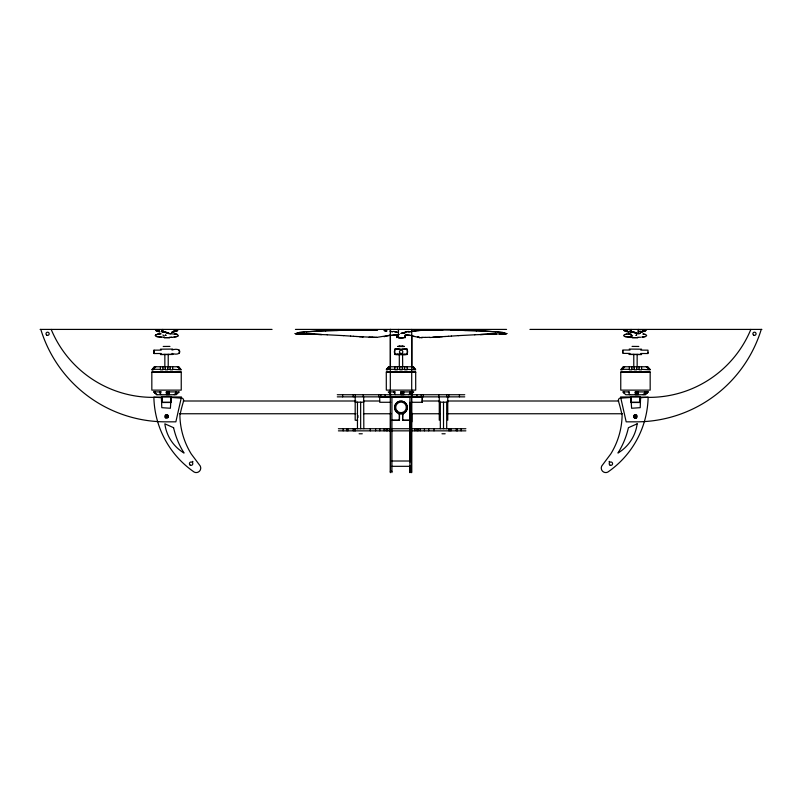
<?xml version="1.0" encoding="UTF-8"?>
<svg xmlns="http://www.w3.org/2000/svg" width="802" height="802" viewBox="0 0 802 802"><rect width="100%" height="100%" fill="white"/><g stroke="black" fill="none" stroke-linecap="round" stroke-linejoin="round"><path stroke-width="1.2" d="M161.202 350.123L154.014 350.163L154.014 351.005L154.034 353.542L161.222 353.492M154.034 353.542L154.024 352.289M172.009 353.421C182.415 356.86 182.345 346.474 171.989 350.043M394.764 354.384L394.764 349.131M407.125 354.524L406.393 354.504C408.338 353.913 408.178 347.206 404.449 349.151M162.756 331.517L162.756 329.411M631.024 331.577L631.034 329.411M622.803 352.118L622.793 353.371L629.991 353.421M622.803 352.529L622.813 350.003L630.011 350.043M640.778 353.492L647.966 353.542L647.976 352.289M647.976 353.04L647.986 350.163L640.798 350.123M622.813 351.246L622.813 350.494M638.282 332.579L638.342 329.411L638.282 333.251M398.404 332.579L398.484 329.411L398.404 334.474L390.273 335.517L395.566 334.945M166.505 394.734L166.505 391.907M400.689 392.99L400.99 391.907L401.01 394.734L400.689 391.907L411.516 391.907L408.659 394.734M635.445 394.734L635.445 391.907M176.741 336.67L173.573 337.131L177.914 336.289L178.405 335.637L177.372 334.554L168.109 333.311M645.019 336.67L641.851 337.131L645.66 336.509L646.673 335.637L645.64 334.554L643.074 334.033L645.64 334.554M164.48 337.301L156.34 336.509L155.327 335.637L155.768 334.955L158.706 334.063L156.36 334.554M624.628 334.554L626.974 334.063L624.036 334.955L623.595 335.637L624.618 336.509L632.748 337.301M155.327 335.637L155.768 334.955M174.174 394.734L177.041 391.907L166.215 391.907L166.215 392.99M643.104 394.734L645.971 391.907L635.144 391.907L635.144 392.99M151.829 369.802L154.255 366.765L178.816 366.765L181.242 369.802M152.31 369.802L154.696 366.765M415.717 369.802L413.301 366.765L388.699 366.765L386.283 369.802M388.729 366.765L386.474 369.321L386.795 369.802L387.757 369.802L390.183 366.765M386.764 369.321L389.17 366.765M620.758 369.802L623.184 366.765L647.745 366.765L650.171 369.802M624.638 366.765L622.212 369.802L621.259 369.802L623.625 366.765M152.33 369.802L153.282 369.802L155.708 366.765M410.644 394.734L413.762 391.907L412.499 391.907M629.269 391.907L622.713 391.907L625.831 394.734L645.099 394.734L648.206 391.907L646.502 391.907M645.099 394.734L648.216 391.907M171.688 332.529L172.941 331.437L171.468 332.71M640.006 333.161L640.577 332.73L640.016 333.141M506.904 333.482L503.907 333.772L506.393 333.672M401.06 333.492L401.06 333.492A29.664 14.967 -3.3 0 1 403.075 332.81M398.393 334.414L397.812 334.614L399.216 334.434L398.393 334.264M638.572 331.697L640.447 331.206L638.673 331.657M384.018 336.68L390.343 335.206L376.559 337.411M403.366 333.161L405.15 332.73L403.366 333.141M384.028 330.554L386.754 330.845L384.449 330.474M417.541 330.454L408.429 331.908L424.499 329.953M157.563 334.233L160.44 333.752M402.744 413.642L402.644 420.338M402.694 413.752L402.544 420.338L410.073 420.338M297.121 332.76L299.788 332.469L297.181 332.78M506.273 333.672L506.834 333.622M158.926 334.033L161.162 333.792M417.862 330.554L425.682 329.933L424.378 329.933M627.204 334.033L629.43 333.792M629.129 333.802L628.578 333.853L629.67 333.772M304.499 331.988L299.677 332.469L306.153 331.858M170.595 337.421L172.36 337.271L169.252 337.301M640.628 337.261L637.52 337.301M429.832 337.552L442.253 336.67L439.015 336.84M448.448 336.289L451.466 336.098M451.356 336.098L458.463 335.637M445.01 336.509L448.559 336.289M397.692 346.424L399.977 346.414M403.316 346.454L404.429 346.434L402.023 346.414M394.875 354.524L395.607 354.504C393.09 352.95 394.484 346.835 398.694 349.161M407.236 349.131L407.236 354.384M394.875 354.384L396.709 354.554M325.983 330.695L325.411 330.725L336.329 330.494L325.873 330.695M442.143 336.67L445.13 336.509M405.551 349.141L403.466 349.161M407.125 349.131L406.424 349.151M458.353 335.637L474.834 334.785M432.93 337.131L439.135 336.84M504.799 333.732L503.907 333.772L506.162 333.682M474.724 334.785L480.598 334.554M504.679 333.732L505.601 333.702M496.298 334.033L480.478 334.534L501.13 333.863M480.478 334.534L487.776 334.294M499.315 333.923L501.25 333.863M425.331 337.421L429.882 337.261M487.666 334.284L495.195 334.063M502.694 333.802L504.027 333.772L501.41 333.853L503.255 333.782M347.527 330.213L350.985 330.123L337.291 330.464L347.637 330.193M405.21 349.151L405.832 349.131L405.18 349.111M405.291 354.554L407.125 354.384M399.546 346.424L398.885 346.434L399.556 346.444M402.444 346.444L403.185 346.434L402.454 346.424M395.687 349.111L396.599 349.101M397.581 349.101L396.278 349.131L396.789 349.151M395.687 354.354L397.942 354.344L396.549 354.414M395.687 354.504L397.942 354.484L396.549 354.554M400.519 354.544L398.885 354.534L401.09 354.574M367.326 329.883L359.176 329.963L376.429 329.933L367.216 329.883M163.197 346.454L169.944 346.404M160.41 349.181L172.771 349.081M160.45 354.424L172.811 354.334M160.45 354.574L172.811 354.474M434.784 329.883L425.571 329.933L442.824 329.943L434.674 329.883M169.703 337.632L164.029 337.632L169.743 337.642M403.456 346.454L400.92 346.454M405.451 354.414L403.997 354.424L406.313 354.354M402.574 354.534L402.002 354.544L404.178 354.564L401.07 354.544M405.451 354.554L403.997 354.564L406.313 354.504M399.276 346.404L400.499 346.414M401.481 346.444L402.764 346.454M402.323 349.161L404.178 349.171M399.426 354.334L397.882 354.334L399.306 354.424L399.306 366.765M401.622 354.544L402.133 354.544M632.297 337.632L637.971 337.632L632.257 337.642M40.1 329.411L272.058 329.411M295.427 329.411L506.573 329.411M529.942 329.411L761.9 329.411M403.737 337.642L405.17 337.642L405.17 335.216M400.088 346.404L401.912 346.404M402.694 349.171L399.486 349.171M153.282 369.321L160.44 369.321M162.876 369.321L165.312 369.321M167.748 369.321L170.184 369.321M172.63 369.321L180.741 369.802L178.375 366.765M387.757 369.321L394.925 369.321M397.361 369.321L399.797 369.321M402.233 369.321L404.669 369.321M407.105 369.321L415.215 369.802L412.85 366.765M415.205 369.321L413.271 366.765M622.212 369.321L629.369 369.321M631.655 369.321L634.252 369.321M636.688 369.321L639.124 369.321M641.56 369.321L649.67 369.802M647.304 366.765L650.011 369.321M151.829 371.897L181.242 371.897M386.283 371.897L415.717 371.897M620.758 371.897L650.171 371.897M178.054 391.907L179.287 391.907L176.169 394.734L156.901 394.734L153.784 391.907L161.272 391.907M395.055 391.907L388.238 391.907L391.386 394.734M337.291 394.734L464.759 394.734M161.763 396.489L171.307 396.489M396.238 396.489L405.792 396.489M630.693 396.489L640.237 396.489M337.291 396.86L464.759 396.86M390.333 397.13L391.927 397.13L391.927 472.589M183.267 401L355.948 401M363.456 401L379.727 401M422.273 401L439.787 401M447.295 401L618.733 401M355.186 402.173L363.827 402.173M439.265 402.173L447.757 402.173M390.704 402.283L379.707 402.283L379.707 396.97L422.203 396.97L422.203 402.283L411.205 402.283M179.518 413.752L355.948 413.752M363.456 413.752L390.985 413.752M398.494 413.752L403.506 413.752M411.015 413.752L439.787 413.752M447.295 413.752L622.482 413.752M357.612 420.228L355.186 420.228L355.186 396.86M392.068 420.228L399.506 420.228M402.694 420.228L410.123 420.228M391.927 420.338L399.456 420.338L399.506 413.642M338.404 428.729L465.882 428.729M338.404 430.854L465.882 430.854M359.106 433.772L362.283 433.772M441.982 433.772L445.16 433.772M391.927 461.01L410.073 461.01M391.927 466.323L410.073 466.323M390.333 471.315L391.927 471.315M409.932 471.315L411.516 471.315M401.08 346.454L398.544 346.454M399.496 354.424L404.178 354.424L402.574 354.334L402.694 366.765M401.501 346.414L402.724 346.404M399.236 346.454L400.519 346.444M398.003 349.171L399.847 349.161M399.496 354.574L397.822 354.564L399.998 354.544M632.056 346.404L638.803 346.454M629.229 349.081L641.59 349.181M629.189 354.334L641.55 354.424M629.189 354.474L641.55 354.574M398.684 346.454L397.802 346.434M405.401 349.101L406.313 349.111M396.93 349.151L397.702 349.151M442.714 329.943L434.674 329.853L451.135 330.113M395.576 349.151L394.875 349.131M406.393 354.354L406.915 354.364M476.127 330.695L465.671 330.494L476.588 330.725L476.017 330.695M454.363 330.193L464.709 330.454L451.015 330.113L454.473 330.213M299.306 333.802L297.973 333.772L300.59 333.853L298.745 333.782M306.805 334.063L321.522 334.534L300.87 333.863M314.334 334.304L300.75 333.863M421.692 337.301L425.441 337.411M314.224 334.294L321.522 334.534M296.399 333.702L297.321 333.732M321.401 334.554L327.276 334.785M369.07 337.131L372.228 337.261L362.865 336.84M295.838 333.682L298.093 333.772L295.166 333.622M327.166 334.785L343.647 335.637M295.607 333.672L298.093 333.772L297.201 333.732M356.87 336.509L359.857 336.67M353.441 336.289L356.99 336.509M343.537 335.637L350.644 336.098M350.534 336.098L353.552 336.289M631.405 337.411L625.259 336.67M406.434 334.945L410.504 335.376L405.642 334.855M495.847 331.858L502.363 332.489L497.501 331.988M161.372 337.261L156.981 336.67M504.879 332.76L502.212 332.469L504.819 332.78M422.063 337.853L417.471 337.191M295.727 333.672L295.096 333.482M399.456 413.752L399.306 413.752A6.376 6.376 0 0 1 395.737 403.937A6.376 6.376 0 0 1 406.173 403.937A6.376 6.376 0 0 1 402.604 413.752M175.026 334.063L177.342 334.534L174.796 334.033M417.581 337.201L419.687 337.562L411.296 335.817M633.369 332.399L635.294 332.75L629.53 331.577M163.849 332.168L162.114 331.848L167.027 332.75L165.102 332.399M166.996 332.439L161.553 331.206L165.653 332.369M635.344 332.459L629.831 331.206L633.931 332.369M417.692 337.201L419.797 337.592M630.442 331.827L632.126 332.168L629.841 331.687L632.648 332.269M161.573 331.687L164.38 332.269M411.576 335.858L414.383 336.489M176.55 334.294L177.372 334.554M635.044 332.7L636.818 333.291M166.776 332.7L168.54 333.291M634.081 332.369L631.184 331.356L636.648 333.231M165.803 332.369L162.906 331.356L168.38 333.231M632.447 332.158L631.826 331.888L633.279 332.539M165.011 332.539L161.984 331.146M163.548 331.888L164.179 332.158M630.242 330.735L633.5 332.168M161.964 330.735L165.232 332.168M630.252 331.146L632.136 332.028M632.588 335.878L628.567 332.8M162.856 334.975L164.32 335.878M153.794 391.907L156.901 394.734M646.292 366.765L648.718 369.321M411.847 366.765L414.273 369.321M177.362 366.765L179.788 369.321M628.397 391.907L629.73 394.734M393.942 391.907L395.276 394.734M159.468 391.907L160.801 394.734M398.404 334.735L398.484 337.642L403.526 337.642L398.534 337.562L398.404 335.266M179.187 350.003L179.197 351.246M179.207 353.371L179.197 352.118M154.014 350.163L154.024 351.416M631.034 337.642L631.024 333.993M646.983 391.907L646.983 392.99M645.6 391.907L645.6 392.449M645.089 391.907L645.089 393.03M644.497 391.907L644.497 393.602M641.56 366.765L641.56 369.802L639.124 369.802L639.124 366.765M638.252 391.907L638.252 394.734M637.53 391.907L637.53 394.734M637.149 354.334L637.149 366.765M636.798 391.907L636.798 394.734M636.688 366.765L636.688 369.802L634.252 369.802L634.252 366.765M636.126 391.907L636.126 394.734M633.78 354.334L633.78 366.765M631.816 366.765L631.816 369.802L629.369 369.802L629.369 366.765M628.878 391.907L628.878 392.449M623.946 391.907L623.946 392.99M461.1 428.729L461.1 430.854M459.456 394.734L459.456 396.86M457.381 428.729L457.381 430.854M456.318 428.729L456.318 430.854M451.005 428.729L451.005 430.854M449.942 428.729L449.942 430.854M448.829 394.734L448.829 396.86M448.879 428.729L448.879 430.854M447.757 396.86L447.757 420.228M446.704 394.734L446.704 396.86M446.704 402.173L446.704 428.729M443.516 402.173L443.516 428.729M440.328 402.173L440.328 428.729M439.265 396.86L439.265 420.228M438.814 394.734L438.814 396.86M434.012 428.729L434.012 430.854M428.699 428.729L428.699 430.854M424.448 428.729L424.448 430.854M423.336 394.734L423.336 396.86M422.343 396.86L422.343 402.173M421.21 394.734L421.21 396.86M420.198 428.729L420.198 430.854M418.073 428.729L418.073 430.854M417.01 428.729L417.01 430.854M416.96 394.734L416.96 396.86M414.895 428.729L414.895 430.854M411.847 335.216L411.847 367.286M411.847 392.208L411.847 395.526M411.847 413.1L411.847 421.832M411.727 329.411L411.667 472.589M411.516 472.589L411.516 397.13L409.932 397.13L409.932 472.589M411.145 391.907L411.145 392.449M410.644 391.907L410.644 393.03M410.053 391.907L410.053 393.602M409.982 402.283L410.073 462.032M410.073 465.531L410.073 472.589M407.105 366.765L407.105 369.802L404.669 369.802L404.669 366.765M405.06 335.216L405.06 337.642M403.797 391.907L403.797 394.734M403.075 391.907L403.075 394.734M402.353 391.907L402.353 394.734M402.233 366.765L402.233 369.802L399.797 369.802L399.797 366.765M401.672 391.907L401.672 394.734M399.356 413.752L399.356 420.338M397.361 366.765L397.361 369.802L394.925 369.802L394.925 366.765M396.94 335.216L396.94 337.642L396.83 335.216M394.815 391.907L394.815 393.03M394.424 391.907L394.424 392.449M390.424 329.411L390.424 331.797M390.424 335.216L390.424 367.286M390.424 393.311L390.424 395.526M390.484 413.05L390.484 472.589M390.303 329.411L390.333 472.589M389.501 391.907L389.501 392.99M389.391 428.729L389.391 430.854M387.276 428.729L387.276 430.854M386.213 428.729L386.213 430.854M385.09 394.734L385.09 396.86M384.088 428.729L384.088 430.854M380.85 394.734L380.85 396.86M379.837 428.729L379.837 430.854M378.724 394.734L378.724 396.86M375.587 428.729L375.587 430.854M370.273 428.729L370.273 430.854M363.677 396.86L363.827 428.729M363.246 394.734L363.246 396.86M360.649 402.173L360.649 428.729M357.461 402.173L357.461 428.729M355.346 394.734L355.346 396.86M355.406 428.729L355.406 430.854M354.344 428.729L354.344 430.854M353.231 394.734L353.231 396.86M353.281 428.729L353.281 430.854M347.968 428.729L347.968 430.854M346.905 428.729L346.905 430.854M343.186 428.729L343.186 430.854M342.604 394.734L342.604 396.86M176.671 391.907L176.671 392.449M176.159 391.907L176.159 393.03M175.568 391.907L175.568 393.602M172.63 366.765L172.63 369.802L170.184 369.802L170.184 366.765M169.322 391.907L169.322 394.734M168.59 391.907L168.59 394.734M168.22 354.334L168.22 366.765M167.869 391.907L167.869 394.734M167.748 366.765L167.748 369.802L165.312 369.802L165.312 366.765M167.197 391.907L167.197 394.734M164.851 354.334L164.851 366.765M162.876 366.765L162.876 369.802L160.44 369.802L160.44 366.765M160.58 391.907L160.58 393.602M160.34 391.907L160.34 393.03M159.949 391.907L159.949 392.449M155.017 391.907L155.017 392.99M171.949 332.389A31.278 1.083 -35.2 0 1 171.548 332.73M173.252 331.477A31.138 1.073 -35.2 0 1 173.072 331.677M165.763 335.236A29.664 1.464 30.3 0 1 165.362 334.965M166.084 335.386A30.486 1.534 30 0 1 165.683 335.116M401.09 333.351A30.486 15.248 -3.3 0 1 403.045 332.8M358.053 417.311A1.594 1.594 0 0 1 358.053 415.717M608.989 461.812A2.657 2.657 0 0 1 609.54 461.381M636.267 418.002A1.594 1.594 0 0 1 634.673 418.002M634.091 417.421A1.594 1.594 0 0 1 633.931 417.03M633.931 416.208A1.594 1.594 0 0 1 634.091 415.827M634.673 415.246A1.594 1.594 0 0 1 636.267 415.246M192.46 461.381A2.657 2.657 0 0 1 193.011 461.812M168.069 417.03A1.594 1.594 0 0 1 167.909 417.421M165.733 415.246A1.594 1.594 0 0 1 167.327 415.246M167.909 415.827A1.594 1.594 0 0 1 168.069 416.208M40.802 329.411A130.746 130.746 0 0 0 167.177 421.832L175.869 421.832L181.473 396.97L171.067 396.97L171.067 402.494L162.144 402.504L162.144 396.98A110.034 110.034 0 0 1 51.188 329.411M761.248 329.411A130.746 130.746 0 0 1 634.883 421.832L626.182 421.832L620.578 396.97L630.994 396.97L630.984 402.494L639.906 402.504L639.916 396.98A110.034 110.034 0 0 0 750.862 329.411M636.427 335.046A30.486 1.534 -30 0 1 635.916 335.386M636.748 334.895A29.664 1.464 -30.3 0 1 636.237 335.236M640.608 397.702L640.207 407.677L631.615 408.258L630.883 397.441L619.545 398.213A2.817 2.817 0 0 0 618.492 401.331A151.698 151.698 0 0 1 622.111 415.416A76.16 76.16 0 0 1 610.743 453.982L602.623 464.829A4.511 4.511 0 0 0 602.523 471.205A4.511 4.511 0 0 0 608.898 471.315A93.152 93.152 0 0 0 648.126 397.13L640.608 397.702M155.859 330.454L160.009 331.858C150.395 330.324 161.423 328.78 155.859 330.494M624.136 330.454L628.277 331.858C618.532 330.394 629.781 328.84 624.136 330.454M171.117 397.441L170.385 408.258L161.793 407.677L161.392 397.702L153.874 397.13A93.152 93.152 0 0 0 193.102 471.315A4.511 4.511 0 0 0 199.477 471.205A4.511 4.511 0 0 0 199.377 464.829L191.257 453.982A76.16 76.16 0 0 1 179.889 415.416A151.698 151.698 0 0 1 183.508 401.331A2.817 2.817 0 0 0 182.455 398.213L171.117 397.441M159.478 331.116L158.686 330.564L159.478 331.126M165.783 416.398C166.816 419.626 168.29 414.123 165.783 416.398M634.643 416.398C635.675 419.626 637.149 414.123 634.643 416.398M177.262 330.695L173.723 331.858C181.884 330.143 175.718 328.449 173.212 332.038C173.643 330.434 178.956 329 177.302 330.705M645.54 330.695L641.991 331.858C650.161 330.143 643.986 328.449 641.48 332.038C641.871 330.464 647.284 328.96 645.53 330.725M175.047 330.454L173.242 331.908L175.959 329.933L175.047 330.454M643.324 330.454L641.52 331.908L644.227 329.933L643.324 330.454M637.159 423.817L628.417 427.697A80.932 80.932 0 0 1 617.951 453.03A39.859 39.859 0 0 0 637.159 423.817M408.338 331.437L405 332.168L408.338 331.437M625.219 329.853L624.588 329.943L625.219 329.853M317.492 331.046L306.043 331.858L317.492 331.066M377.642 329.863L376.318 329.933L377.642 329.873M325.522 330.725L317.381 331.066L325.522 330.725M337.401 330.454L336.208 330.494L337.411 330.464M359.286 329.943L350.865 330.113L367.326 329.833L359.286 329.943M401.06 337.632L398.474 337.642L403.506 337.632L400.94 337.632M181.242 372.328L151.829 372.328L151.829 390.123L181.242 390.123L181.242 372.328M415.717 372.328L386.283 372.328L386.313 390.123L415.717 390.123L415.687 372.328M650.171 372.328L620.758 372.328L620.758 390.123L650.171 390.123L650.171 372.328M170.786 396.97L162.285 396.97L162.285 402.283L170.786 402.283L170.786 396.97M639.715 396.97L631.214 396.97L631.214 402.283L639.715 402.283L639.715 396.97M465.792 330.494L464.589 330.464L465.792 330.494M376.669 337.411L372.118 337.261L376.669 337.421M639.254 333.672L636.567 333.482L639.254 333.672M170.976 333.672L168.3 333.482L170.976 333.672M484.629 331.046L476.478 330.725L484.619 331.066M362.985 336.84L359.747 336.67L362.985 336.84M495.957 331.858L484.508 331.066L495.957 331.858M177.442 329.943L176.781 329.853L177.412 329.943M386.744 330.905L384.419 330.564L386.744 330.895M392.549 331.717L390.183 331.326L392.559 331.717M397 332.168L393.662 331.437L397 332.168M173.583 427.697L164.841 423.817A39.859 39.859 0 0 0 184.049 453.03A80.932 80.932 0 0 1 173.583 427.697M627.735 331.236L626.953 330.454L627.735 331.236M159.458 331.236L158.676 330.474L159.458 331.236M400.298 353.311A1.684 1.684 0 0 0 402.825 351.847A1.684 1.684 0 0 0 400.298 350.394A1.684 1.684 0 0 0 400.298 353.311M396.489 411.877A6.376 6.376 0 0 0 407.155 409.02A6.376 6.376 0 0 0 399.346 401.221A6.376 6.376 0 0 0 396.489 411.877M397.251 411.125A5.303 5.303 0 0 0 406.123 408.749A5.303 5.303 0 0 0 399.627 402.253A5.303 5.303 0 0 0 397.251 411.125M634.462 417.962A1.804 1.804 0 0 0 637.209 416.489A1.804 1.804 0 0 0 634.552 414.845A1.804 1.804 0 0 0 634.462 417.962M610.001 465.12A1.704 1.704 0 0 0 612.588 463.716A1.704 1.704 0 0 0 610.081 462.173A1.704 1.704 0 0 0 610.001 465.12M189.944 464.909A1.704 1.704 0 0 0 192.761 464.057A1.704 1.704 0 0 0 190.625 462.042A1.704 1.704 0 0 0 189.944 464.909M165.352 417.742A1.804 1.804 0 0 0 168.35 416.85A1.804 1.804 0 0 0 166.074 414.704A1.804 1.804 0 0 0 165.352 417.742M46.787 335.156A1.594 1.594 0 0 0 49.183 333.772A1.594 1.594 0 0 0 46.787 332.399A1.594 1.594 0 0 0 46.787 335.156M753.669 335.156A1.594 1.594 0 0 0 756.065 333.772A1.594 1.594 0 0 0 753.669 332.399A1.594 1.594 0 0 0 753.669 335.156"/></g></svg>
